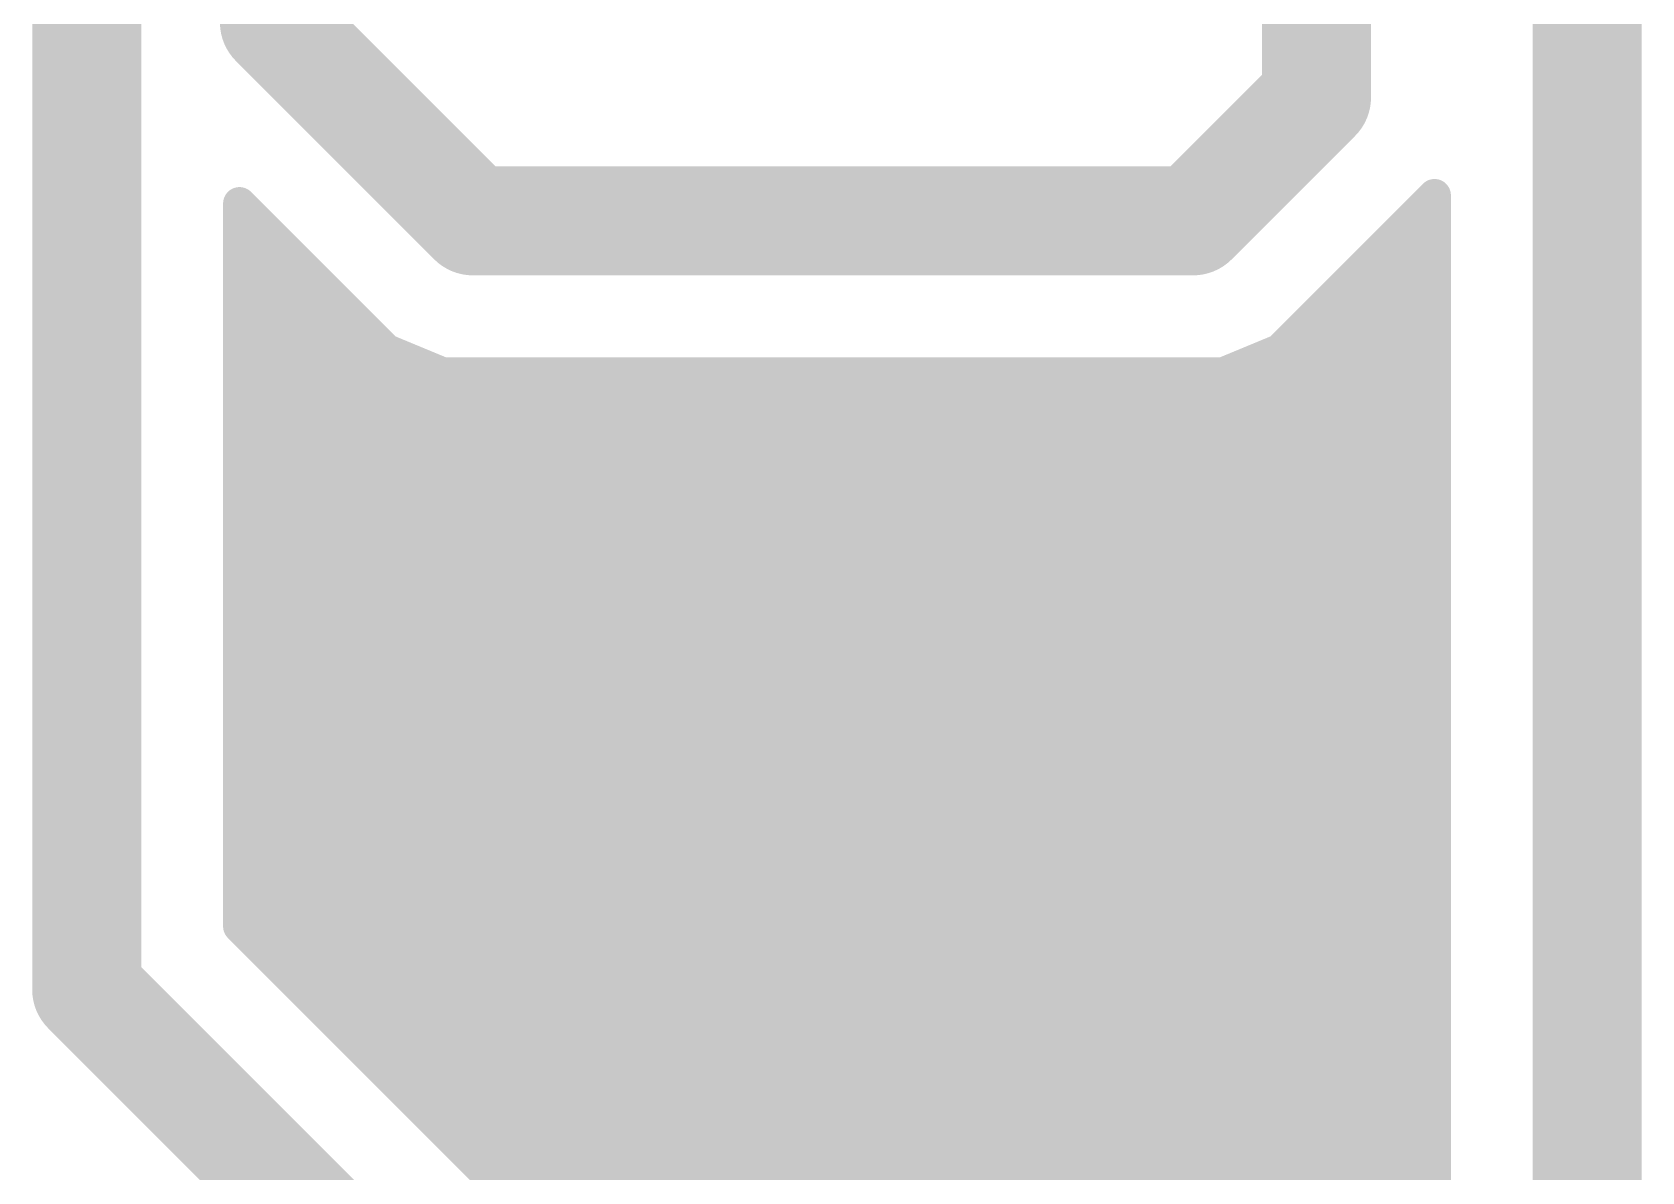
# Model space of a CAD drawing. Extents: x 1.5 to 61.1, y 27.7 to 80.1.
# Drawn here: x 31.89 to 39.38, y 41.04 to 46.35 of the extents above; entities that cross this region are included whole.
import ezdxf

# ---------------------------------------------------------------- set-up
doc = ezdxf.new("R2010")
doc.units = 0
doc.layers.add('1', color=12, linetype='CONTINUOUS')
doc.layers.add('18', color=110, linetype='CONTINUOUS')

# ---------------------------------------------------------------- blocks, each defined once
blk = doc.blocks.new('ROUNDV')
at = {"const_width": 0.5}
blk.add_lwpolyline([(0, -0.25, 1), (0, 0.25, 1), (0, -0.25)], format="xyb", dxfattribs=at)

msp = doc.modelspace()

# ---------------------------------------------------------------- linework, layer by layer
at = {"layer": '1'}
for points, const_width in [([(33.0167, 51.4462), (33.0167, 46.392)], 0.508), ([(32.1424, 49.152), (32.1424, 41.8891)], 0.508), ([(37.8689, 46.0431), (37.8689, 48.2737)], 0.508), ([(39.1297, 48.2645), (39.1297, 39.835)], 0.508), ([(33.0167, 46.392), (33.9402, 45.4685)], 0.508), ([(37.2943, 45.4685), (37.8689, 46.0431)], 0.508), ([(33.9402, 45.4685), (37.2943, 45.4685)], 0.508), ([(37.6972, 44.8656), (38.4185, 45.587)], 0.1524), ([(38.4185, 45.587), (38.4185, 40.4689)], 0.1524), ([(32.8536, 42.1837), (32.8536, 45.5493)], 0.1524), ([(32.8536, 45.5493), (33.3372, 45.0657)], 0.1524), ([(38.3992, 45.5676), (38.4185, 45.5676)], 0.1524), ([(32.8536, 45.4152), (32.9877, 45.4152)], 0.1524), ([(38.2468, 45.4152), (38.4185, 45.4152)], 0.1524), ([(32.8536, 45.2628), (33.1401, 45.2628)], 0.1524), ([(38.0944, 45.2628), (38.4185, 45.2628)], 0.1524), ([(32.8536, 45.1104), (33.2925, 45.1104)], 0.1524), ([(33.3372, 45.0657), (33.3372, 45.0657)], 0.1524), ([(33.3372, 45.0657), (33.5373, 44.8656)], 0.1524), ([(37.942, 45.1104), (38.4185, 45.1104)], 0.1524), ([(32.8536, 44.958), (33.4449, 44.958)], 0.1524), ([(37.7896, 44.958), (38.4185, 44.958)], 0.1524), ([(33.5373, 44.8656), (33.7987, 44.7573)], 0.1524), ([(37.4358, 44.7573), (37.6972, 44.8656)], 0.1524), ([(32.8536, 44.8056), (33.6822, 44.8056)], 0.1524), ([(33.7987, 44.7573), (37.4358, 44.7573)], 0.1524), ([(37.5523, 44.8056), (38.4185, 44.8056)], 0.1524), ([(32.8536, 44.6532), (38.4185, 44.6532)], 0.1524), ([(32.8536, 44.5008), (38.4185, 44.5008)], 0.1524), ([(32.8536, 44.3484), (38.4185, 44.3484)], 0.1524), ([(32.8536, 44.196), (38.4185, 44.196)], 0.1524), ([(32.8536, 44.0436), (38.4185, 44.0436)], 0.1524), ([(32.8536, 43.8912), (38.4185, 43.8912)], 0.1524), ([(32.8536, 43.7388), (38.4185, 43.7388)], 0.1524), ([(32.8536, 43.5864), (38.4185, 43.5864)], 0.1524), ([(32.8536, 43.434), (38.4185, 43.434)], 0.1524), ([(32.8536, 43.2816), (38.4185, 43.2816)], 0.1524), ([(32.8536, 43.1292), (38.4185, 43.1292)], 0.1524), ([(32.8536, 42.9768), (38.4185, 42.9768)], 0.1524), ([(32.8536, 42.8244), (38.4185, 42.8244)], 0.1524), ([(32.8536, 42.672), (38.4185, 42.672)], 0.1524), ([(32.8536, 42.5196), (38.4185, 42.5196)], 0.1524), ([(32.8536, 42.3672), (38.4185, 42.3672)], 0.1524), ([(32.8536, 42.2148), (38.4185, 42.2148)], 0.1524), ([(34.5517, 40.4857), (32.8536, 42.1837)], 0.1524), ([(32.1424, 41.8891), (34.8031, 39.2285)], 0.508), ([(32.9749, 42.0624), (38.4185, 42.0624)], 0.1524), ([(33.1273, 41.91), (38.4185, 41.91)], 0.1524), ([(33.2797, 41.7576), (38.4185, 41.7576)], 0.1524), ([(33.4321, 41.6052), (38.4185, 41.6052)], 0.1524), ([(33.5845, 41.4528), (38.4185, 41.4528)], 0.1524), ([(33.7369, 41.3004), (38.4185, 41.3004)], 0.1524), ([(33.8893, 41.148), (38.4185, 41.148)], 0.1524), ([(34.0417, 40.9956), (38.4185, 40.9956)], 0.1524)]:
    msp.add_lwpolyline(points, dxfattribs=dict(at, const_width=const_width))
for points, const_width in [([(33.1065, 46.4818, 1), (32.9269, 46.3022)], 0.254), ([(32.8897, 46.392, 1), (33.1437, 46.392)], 0.254), ([(37.9587, 45.9533, 1), (37.7791, 46.1329)], 0.254), ([(37.7419, 46.0431, 1), (37.9959, 46.0431)], 0.254), ([(33.9402, 45.5955, 1), (33.9402, 45.3415)], 0.254), ([(37.2943, 45.3415, 1), (37.2943, 45.5955)], 0.254), ([(33.8504, 45.3787, 1), (34.03, 45.5583)], 0.254), ([(37.2045, 45.5583, 1), (37.3841, 45.3787)], 0.254), ([(38.4566, 45.587, 1), (38.3804, 45.587)], 0.0762), ([(38.4455, 45.56, 1), (38.3916, 45.6139)], 0.0762), ([(32.8917, 45.5493, 1), (32.8155, 45.5493)], 0.0762), ([(32.8806, 45.5762, 1), (32.8267, 45.5224)], 0.0762), ([(38.3992, 45.6057, 1), (38.3992, 45.5295)], 0.0762), ([(38.4185, 45.5295, 1), (38.4185, 45.6057)], 0.0762), ([(32.8536, 45.4533, 1), (32.8536, 45.3771)], 0.0762), ([(32.9877, 45.3771, 1), (32.9877, 45.4533)], 0.0762), ([(38.2468, 45.4533, 1), (38.2468, 45.3771)], 0.0762), ([(38.4185, 45.3771, 1), (38.4185, 45.4533)], 0.0762), ([(32.8536, 45.3009, 1), (32.8536, 45.2247)], 0.0762), ([(33.1401, 45.2247, 1), (33.1401, 45.3009)], 0.0762), ([(38.0944, 45.3009, 1), (38.0944, 45.2247)], 0.0762), ([(38.4185, 45.2247, 1), (38.4185, 45.3009)], 0.0762), ([(32.8536, 45.1485, 1), (32.8536, 45.0723)], 0.0762), ([(33.2925, 45.0723, 1), (33.2925, 45.1485)], 0.0762), ([(33.3753, 45.0657, 1), (33.2991, 45.0657)], 0.0762), ([(33.3642, 45.0926, 1), (33.3103, 45.0387)], 0.0762), ([(33.3103, 45.0387, 1), (33.3642, 45.0926)], 0.0762), ([(37.942, 45.1485, 1), (37.942, 45.0723)], 0.0762), ([(38.4185, 45.0723, 1), (38.4185, 45.1485)], 0.0762), ([(33.2991, 45.0657, 1), (33.3753, 45.0657)], 0.0762), ([(32.8536, 44.9961, 1), (32.8536, 44.9199)], 0.0762), ([(33.4449, 44.9199, 1), (33.4449, 44.9961)], 0.0762), ([(37.7896, 44.9961, 1), (37.7896, 44.9199)], 0.0762), ([(38.4185, 44.9199, 1), (38.4185, 44.9961)], 0.0762), ([(33.5519, 44.9008, 1), (33.5227, 44.8304)], 0.0762), ([(33.5104, 44.8387, 1), (33.5642, 44.8926)], 0.0762), ([(37.6702, 44.8926, 1), (37.7241, 44.8387)], 0.0762), ([(37.7118, 44.8304, 1), (37.6826, 44.9008)], 0.0762), ([(32.8536, 44.8437, 1), (32.8536, 44.7675)], 0.0762), ([(33.6822, 44.7675, 1), (33.6822, 44.8437)], 0.0762), ([(33.7987, 44.7954, 1), (33.7987, 44.7192)], 0.0762), ([(33.7841, 44.7221, 1), (33.8133, 44.7925)], 0.0762), ([(37.4212, 44.7925, 1), (37.4504, 44.7221)], 0.0762), ([(37.4358, 44.7192, 1), (37.4358, 44.7954)], 0.0762), ([(37.5523, 44.8437, 1), (37.5523, 44.7675)], 0.0762), ([(38.4185, 44.7675, 1), (38.4185, 44.8437)], 0.0762), ([(32.8536, 44.6913, 1), (32.8536, 44.6151)], 0.0762), ([(38.4185, 44.6151, 1), (38.4185, 44.6913)], 0.0762), ([(32.8536, 44.5389, 1), (32.8536, 44.4627)], 0.0762), ([(38.4185, 44.4627, 1), (38.4185, 44.5389)], 0.0762), ([(32.8536, 44.3865, 1), (32.8536, 44.3103)], 0.0762), ([(38.4185, 44.3103, 1), (38.4185, 44.3865)], 0.0762), ([(32.8536, 44.2341, 1), (32.8536, 44.1579)], 0.0762), ([(38.4185, 44.1579, 1), (38.4185, 44.2341)], 0.0762), ([(32.8536, 44.0817, 1), (32.8536, 44.0055)], 0.0762), ([(38.4185, 44.0055, 1), (38.4185, 44.0817)], 0.0762), ([(32.8536, 43.9293, 1), (32.8536, 43.8531)], 0.0762), ([(38.4185, 43.8531, 1), (38.4185, 43.9293)], 0.0762), ([(32.8536, 43.7769, 1), (32.8536, 43.7007)], 0.0762), ([(38.4185, 43.7007, 1), (38.4185, 43.7769)], 0.0762), ([(32.8536, 43.6245, 1), (32.8536, 43.5483)], 0.0762), ([(38.4185, 43.5483, 1), (38.4185, 43.6245)], 0.0762), ([(32.8536, 43.4721, 1), (32.8536, 43.3959)], 0.0762), ([(38.4185, 43.3959, 1), (38.4185, 43.4721)], 0.0762), ([(32.8536, 43.3197, 1), (32.8536, 43.2435)], 0.0762), ([(38.4185, 43.2435, 1), (38.4185, 43.3197)], 0.0762), ([(32.8536, 43.1673, 1), (32.8536, 43.0911)], 0.0762), ([(38.4185, 43.0911, 1), (38.4185, 43.1673)], 0.0762), ([(32.8536, 43.0149, 1), (32.8536, 42.9387)], 0.0762), ([(38.4185, 42.9387, 1), (38.4185, 43.0149)], 0.0762), ([(32.8536, 42.8625, 1), (32.8536, 42.7863)], 0.0762), ([(38.4185, 42.7863, 1), (38.4185, 42.8625)], 0.0762), ([(32.8536, 42.7101, 1), (32.8536, 42.6339)], 0.0762), ([(38.4185, 42.6339, 1), (38.4185, 42.7101)], 0.0762), ([(32.8536, 42.5577, 1), (32.8536, 42.4815)], 0.0762), ([(38.4185, 42.4815, 1), (38.4185, 42.5577)], 0.0762), ([(32.8536, 42.4053, 1), (32.8536, 42.3291)], 0.0762), ([(38.4185, 42.3291, 1), (38.4185, 42.4053)], 0.0762), ([(32.8536, 42.2529, 1), (32.8536, 42.1767)], 0.0762), ([(38.4185, 42.1767, 1), (38.4185, 42.2529)], 0.0762), ([(32.8806, 42.2107, 1), (32.8267, 42.1568)], 0.0762), ([(32.8155, 42.1837, 1), (32.8917, 42.1837)], 0.0762), ([(32.2322, 41.9789, 1), (32.0526, 41.7993)], 0.254), ([(32.9749, 42.1005, 1), (32.9749, 42.0243)], 0.0762), ([(38.4185, 42.0243, 1), (38.4185, 42.1005)], 0.0762), ([(32.0154, 41.8891, 1), (32.2694, 41.8891)], 0.254), ([(33.1273, 41.9481, 1), (33.1273, 41.8719)], 0.0762), ([(38.4185, 41.8719, 1), (38.4185, 41.9481)], 0.0762), ([(33.2797, 41.7957, 1), (33.2797, 41.7195)], 0.0762), ([(38.4185, 41.7195, 1), (38.4185, 41.7957)], 0.0762), ([(33.4321, 41.6433, 1), (33.4321, 41.5671)], 0.0762), ([(38.4185, 41.5671, 1), (38.4185, 41.6433)], 0.0762), ([(33.5845, 41.4909, 1), (33.5845, 41.4147)], 0.0762), ([(38.4185, 41.4147, 1), (38.4185, 41.4909)], 0.0762), ([(33.7369, 41.3385, 1), (33.7369, 41.2623)], 0.0762), ([(38.4185, 41.2623, 1), (38.4185, 41.3385)], 0.0762), ([(33.8893, 41.1861, 1), (33.8893, 41.1099)], 0.0762), ([(38.4185, 41.1099, 1), (38.4185, 41.1861)], 0.0762), ([(34.0417, 41.0337, 1), (34.0417, 40.9575)], 0.0762), ([(38.4185, 40.9575, 1), (38.4185, 41.0337)], 0.0762)]:
    msp.add_lwpolyline(points, format="xyb", dxfattribs=dict(at, const_width=const_width))

# ---------------------------------------------------------------- block references
at = {"layer": '18', "xscale": 2.032, "yscale": 2.032}
msp.add_blockref('ROUNDV', (36.0576, 42.7139), dxfattribs=at)
msp.add_blockref('ROUNDV', (36.0576, 42.7139), dxfattribs=at)

doc.saveas('drawing.dxf')
